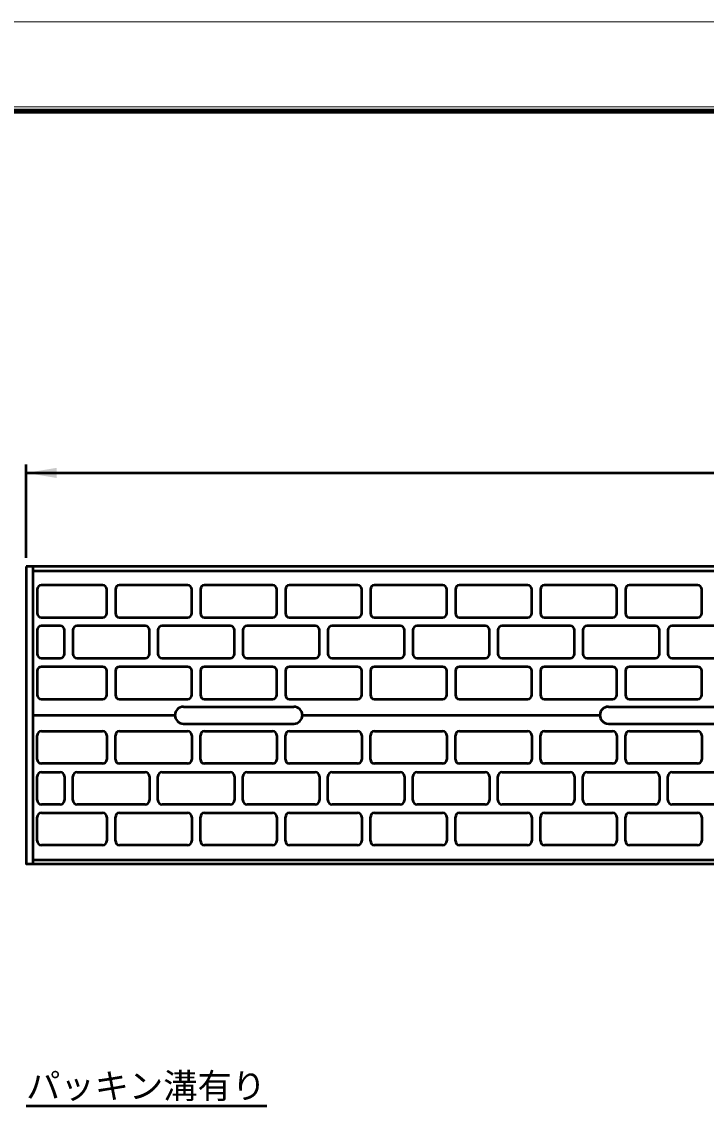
# Model space of a CAD drawing. Units: millimetres, scale not verified. Extents: x -2102 to 2102, y -1485 to 1485.
# Drawn here: x -190 to 615, y 196 to 1485 of the extents above; entities that cross this region are included whole.
import ezdxf
from ezdxf.enums import TextEntityAlignment as Align

# ---------------------------------------------------------------- set-up
doc = ezdxf.new("R2010")
doc.units = ezdxf.units.MM
doc.header["$LTSCALE"] = 5
doc.layers.add('0-0_V-nasSTD', color=7, linetype='Continuous', lineweight=35)
doc.layers.add('0-1_0', color=7, linetype='Continuous', lineweight=50)
doc.styles.add('ＭＳ ゴシック', font='')
doc.styles.get('ＭＳ ゴシック').set_extended_font_data('MS Gothic')

msp = doc.modelspace()

# ---------------------------------------------------------------- linework, layer by layer
at = {"layer": '0-0_V-nasSTD', "lineweight": 50}
for p, q in [((-176.686, 844.351), (-176.686, 494.351)), ((-176.686, 839.351), (815.314, 839.351)), ((-171.686, 817.351), (-171.686, 789.351)), ((-94.686, 822.351), (-166.686, 822.351)), ((-89.686, 789.351), (-89.686, 817.351)), ((-79.686, 817.351), (-79.686, 789.351)), ((5.314, 822.351), (-74.686, 822.351)), ((10.314, 789.351), (10.314, 817.351)), ((20.314, 817.351), (20.314, 789.351)), ((105.314, 822.351), (25.314, 822.351)), ((110.314, 789.351), (110.314, 817.351)), ((120.314, 817.351), (120.314, 789.351)), ((205.314, 822.351), (125.314, 822.351)), ((210.314, 789.351), (210.314, 817.351)), ((220.314, 817.351), (220.314, 789.351)), ((305.314, 822.351), (225.314, 822.351)), ((310.314, 789.351), (310.314, 817.351)), ((320.314, 817.351), (320.314, 789.351)), ((405.314, 822.351), (325.314, 822.351)), ((410.314, 789.351), (410.314, 817.351)), ((420.314, 817.351), (420.314, 789.351)), ((505.314, 822.351), (425.314, 822.351)), ((510.314, 789.351), (510.314, 817.351)), ((520.314, 817.351), (520.314, 789.351)), ((605.314, 822.351), (525.314, 822.351)), ((610.314, 789.351), (610.314, 817.351)), ((-166.686, 784.351), (-94.686, 784.351)), ((-144.686, 774.351), (-166.686, 774.351)), ((-44.686, 774.351), (-124.686, 774.351)), ((-74.686, 784.351), (5.314, 784.351)), ((55.314, 774.351), (-24.686, 774.351)), ((25.314, 784.351), (105.314, 784.351)), ((155.314, 774.351), (75.314, 774.351)), ((125.314, 784.351), (205.314, 784.351)), ((255.314, 774.351), (175.314, 774.351)), ((225.314, 784.351), (305.314, 784.351)), ((355.314, 774.351), (275.314, 774.351)), ((325.314, 784.351), (405.314, 784.351)), ((455.314, 774.351), (375.314, 774.351)), ((425.314, 784.351), (505.314, 784.351)), ((555.314, 774.351), (475.314, 774.351)), ((525.314, 784.351), (605.314, 784.351)), ((655.314, 774.351), (575.314, 774.351)), ((-171.686, 769.351), (-171.686, 741.351)), ((-139.686, 741.351), (-139.686, 769.351)), ((-129.686, 769.351), (-129.686, 741.351)), ((-39.686, 741.351), (-39.686, 769.351)), ((-29.686, 769.351), (-29.686, 741.351)), ((60.314, 741.351), (60.314, 769.351)), ((70.314, 769.351), (70.314, 741.351)), ((160.314, 741.351), (160.314, 769.351)), ((170.314, 769.351), (170.314, 741.351)), ((260.314, 741.351), (260.314, 769.351)), ((270.314, 769.351), (270.314, 741.351)), ((360.314, 741.351), (360.314, 769.351)), ((370.314, 769.351), (370.314, 741.351)), ((460.314, 741.351), (460.314, 769.351)), ((470.314, 769.351), (470.314, 741.351)), ((560.314, 741.351), (560.314, 769.351)), ((570.314, 769.351), (570.314, 741.351)), ((-166.686, 736.351), (-144.686, 736.351)), ((-124.686, 736.351), (-44.686, 736.351)), ((-24.686, 736.351), (55.314, 736.351)), ((75.314, 736.351), (155.314, 736.351)), ((175.314, 736.351), (255.314, 736.351)), ((275.314, 736.351), (355.314, 736.351)), ((375.314, 736.351), (455.314, 736.351)), ((475.314, 736.351), (555.314, 736.351)), ((575.314, 736.351), (655.314, 736.351)), ((-94.686, 726.351), (-166.686, 726.351)), ((5.314, 726.351), (-74.686, 726.351)), ((105.314, 726.351), (25.314, 726.351)), ((205.314, 726.351), (125.314, 726.351)), ((305.314, 726.351), (225.314, 726.351)), ((405.314, 726.351), (325.314, 726.351)), ((505.314, 726.351), (425.314, 726.351)), ((605.314, 726.351), (525.314, 726.351)), ((-171.686, 721.351), (-171.686, 693.351)), ((-89.686, 693.351), (-89.686, 721.351)), ((-79.686, 721.351), (-79.686, 693.351)), ((10.314, 693.351), (10.314, 721.351)), ((20.314, 721.351), (20.314, 693.351)), ((110.314, 693.351), (110.314, 721.351)), ((120.314, 721.351), (120.314, 693.351)), ((210.314, 693.351), (210.314, 721.351)), ((220.314, 721.351), (220.314, 693.351)), ((310.314, 693.351), (310.314, 721.351)), ((320.314, 721.351), (320.314, 693.351)), ((410.314, 693.351), (410.314, 721.351)), ((420.314, 721.351), (420.314, 693.351)), ((510.314, 693.351), (510.314, 721.351)), ((520.314, 721.351), (520.314, 693.351)), ((610.314, 693.351), (610.314, 721.351)), ((-166.686, 688.351), (-94.686, 688.351)), ((-74.686, 688.351), (5.314, 688.351)), ((25.314, 688.351), (105.314, 688.351)), ((125.314, 688.351), (205.314, 688.351)), ((225.314, 688.351), (305.314, 688.351)), ((325.314, 688.351), (405.314, 688.351)), ((425.314, 688.351), (505.314, 688.351)), ((525.314, 688.351), (605.314, 688.351)), ((-176.686, 669.351), (-9.686, 669.351)), ((140.314, 669.351), (490.314, 669.351)), ((-171.686, 617.351), (-171.686, 645.351)), ((-166.686, 650.351), (-94.686, 650.351)), ((-89.686, 645.351), (-89.686, 617.351)), ((-79.686, 617.351), (-79.686, 645.351)), ((-74.686, 650.351), (5.314, 650.351)), ((10.314, 645.351), (10.314, 617.351)), ((20.314, 617.351), (20.314, 645.351)), ((25.314, 650.351), (105.314, 650.351)), ((110.314, 645.351), (110.314, 617.351)), ((120.314, 617.351), (120.314, 645.351)), ((125.314, 650.351), (205.314, 650.351)), ((210.314, 645.351), (210.314, 617.351)), ((220.314, 617.351), (220.314, 645.351)), ((225.314, 650.351), (305.314, 650.351)), ((310.314, 645.351), (310.314, 617.351)), ((320.314, 617.351), (320.314, 645.351)), ((325.314, 650.351), (405.314, 650.351)), ((410.314, 645.351), (410.314, 617.351)), ((420.314, 617.351), (420.314, 645.351)), ((425.314, 650.351), (505.314, 650.351)), ((510.314, 645.351), (510.314, 617.351)), ((520.314, 617.351), (520.314, 645.351)), ((525.314, 650.351), (605.314, 650.351)), ((610.314, 645.351), (610.314, 617.351)), ((-94.686, 612.351), (-166.686, 612.351)), ((5.314, 612.351), (-74.686, 612.351)), ((105.314, 612.351), (25.314, 612.351)), ((205.314, 612.351), (125.314, 612.351)), ((305.314, 612.351), (225.314, 612.351)), ((405.314, 612.351), (325.314, 612.351)), ((505.314, 612.351), (425.314, 612.351)), ((605.314, 612.351), (525.314, 612.351)), ((-171.686, 569.351), (-171.686, 597.351)), ((-166.686, 602.351), (-144.686, 602.351)), ((-139.686, 597.351), (-139.686, 569.351)), ((-129.686, 569.351), (-129.686, 597.351)), ((-124.686, 602.351), (-44.686, 602.351)), ((-39.686, 597.351), (-39.686, 569.351)), ((-29.686, 569.351), (-29.686, 597.351)), ((-24.686, 602.351), (55.314, 602.351)), ((60.314, 597.351), (60.314, 569.351)), ((70.314, 569.351), (70.314, 597.351)), ((75.314, 602.351), (155.314, 602.351)), ((160.314, 597.351), (160.314, 569.351)), ((170.314, 569.351), (170.314, 597.351)), ((175.314, 602.351), (255.314, 602.351)), ((260.314, 597.351), (260.314, 569.351)), ((270.314, 569.351), (270.314, 597.351)), ((275.314, 602.351), (355.314, 602.351)), ((360.314, 597.351), (360.314, 569.351)), ((370.314, 569.351), (370.314, 597.351)), ((375.314, 602.351), (455.314, 602.351)), ((460.314, 597.351), (460.314, 569.351)), ((470.314, 569.351), (470.314, 597.351)), ((475.314, 602.351), (555.314, 602.351)), ((560.314, 597.351), (560.314, 569.351)), ((570.314, 569.351), (570.314, 597.351)), ((575.314, 602.351), (655.314, 602.351)), ((-144.686, 564.351), (-166.686, 564.351)), ((-166.686, 554.351), (-94.686, 554.351)), ((-44.686, 564.351), (-124.686, 564.351)), ((-74.686, 554.351), (5.314, 554.351)), ((55.314, 564.351), (-24.686, 564.351)), ((25.314, 554.351), (105.314, 554.351)), ((155.314, 564.351), (75.314, 564.351)), ((125.314, 554.351), (205.314, 554.351)), ((255.314, 564.351), (175.314, 564.351)), ((225.314, 554.351), (305.314, 554.351)), ((355.314, 564.351), (275.314, 564.351)), ((325.314, 554.351), (405.314, 554.351)), ((455.314, 564.351), (375.314, 564.351)), ((425.314, 554.351), (505.314, 554.351)), ((555.314, 564.351), (475.314, 564.351)), ((525.314, 554.351), (605.314, 554.351)), ((655.314, 564.351), (575.314, 564.351)), ((-171.686, 521.351), (-171.686, 549.351)), ((-89.686, 549.351), (-89.686, 521.351)), ((-79.686, 521.351), (-79.686, 549.351)), ((10.314, 549.351), (10.314, 521.351)), ((20.314, 521.351), (20.314, 549.351)), ((110.314, 549.351), (110.314, 521.351)), ((120.314, 521.351), (120.314, 549.351)), ((210.314, 549.351), (210.314, 521.351)), ((220.314, 521.351), (220.314, 549.351)), ((310.314, 549.351), (310.314, 521.351)), ((320.314, 521.351), (320.314, 549.351)), ((410.314, 549.351), (410.314, 521.351)), ((420.314, 521.351), (420.314, 549.351)), ((510.314, 549.351), (510.314, 521.351)), ((520.314, 521.351), (520.314, 549.351)), ((610.314, 549.351), (610.314, 521.351)), ((-94.686, 516.351), (-166.686, 516.351)), ((5.314, 516.351), (-74.686, 516.351)), ((105.314, 516.351), (25.314, 516.351)), ((205.314, 516.351), (125.314, 516.351)), ((305.314, 516.351), (225.314, 516.351)), ((405.314, 516.351), (325.314, 516.351)), ((505.314, 516.351), (425.314, 516.351)), ((605.314, 516.351), (525.314, 516.351)), ((-176.686, 499.351), (815.314, 499.351))]:
    msp.add_line(p, q, dxfattribs=at)
at = {"layer": '0-0_V-nasSTD', "lineweight": 18}
for points in [[(-2102.5, -1485), (-2102.5, 1485), (2102.5, 1485), (2102.5, -1485)], [(-2002.5, -1385), (-2002.5, 1385), (2002.5, 1385), (2002.5, -1385)]]:
    msp.add_lwpolyline(points, close=True, dxfattribs=at)
at = {"layer": '0-0_V-nasSTD', "lineweight": 100}
msp.add_lwpolyline([(-1997.5, 1380), (-1997.5, -1380), (1997.5, -1380), (1997.5, 1380)], close=True, dxfattribs=at)
at = {"layer": '0-0_V-nasSTD', "lineweight": 50}
msp.add_lwpolyline([(-184.686, 844.351), (-184.686, 494.351), (1815.314, 494.351), (1815.314, 844.351)], close=True, dxfattribs=at)
for centre, start, end in [((-166.686, 817.351), 90, 180), ((-94.686, 817.351), 0, 90), ((-74.686, 817.351), 90, 180), ((5.314, 817.351), 0, 90), ((25.314, 817.351), 90, 180), ((105.314, 817.351), 0, 90), ((125.314, 817.351), 90, 180), ((205.314, 817.351), 0, 90), ((225.314, 817.351), 90, 180), ((305.314, 817.351), 0, 90), ((325.314, 817.351), 90, 180), ((405.314, 817.351), 0, 90), ((425.314, 817.351), 90, 180), ((505.314, 817.351), 0, 90), ((525.314, 817.351), 90, 180), ((605.314, 817.351), 0, 90), ((-166.686, 789.351), 180, 270), ((-94.686, 789.351), 270, 0), ((-74.686, 789.351), 180, 270), ((5.314, 789.351), 270, 0), ((25.314, 789.351), 180, 270), ((105.314, 789.351), 270, 0), ((125.314, 789.351), 180, 270), ((205.314, 789.351), 270, 0), ((225.314, 789.351), 180, 270), ((305.314, 789.351), 270, 0), ((325.314, 789.351), 180, 270), ((405.314, 789.351), 270, 0), ((425.314, 789.351), 180, 270), ((505.314, 789.351), 270, 0), ((525.314, 789.351), 180, 270), ((605.314, 789.351), 270, 0), ((-166.686, 769.351), 90, 180), ((-144.686, 769.351), 0, 90), ((-124.686, 769.351), 90, 180), ((-44.686, 769.351), 0, 90), ((-24.686, 769.351), 90, 180), ((55.314, 769.351), 0, 90), ((75.314, 769.351), 90, 180), ((155.314, 769.351), 0, 90), ((175.314, 769.351), 90, 180), ((255.314, 769.351), 0, 90), ((275.314, 769.351), 90, 180), ((355.314, 769.351), 0, 90), ((375.314, 769.351), 90, 180), ((455.314, 769.351), 0, 90), ((475.314, 769.351), 90, 180), ((555.314, 769.351), 0, 90), ((575.314, 769.351), 90, 180), ((-166.686, 741.351), 180, 270), ((-144.686, 741.351), 270, 0), ((-124.686, 741.351), 180, 270), ((-44.686, 741.351), 270, 0), ((-24.686, 741.351), 180, 270), ((55.314, 741.351), 270, 0), ((75.314, 741.351), 180, 270), ((155.314, 741.351), 270, 0), ((175.314, 741.351), 180, 270), ((255.314, 741.351), 270, 0), ((275.314, 741.351), 180, 270), ((355.314, 741.351), 270, 0), ((375.314, 741.351), 180, 270), ((455.314, 741.351), 270, 0), ((475.314, 741.351), 180, 270), ((555.314, 741.351), 270, 0), ((575.314, 741.351), 180, 270), ((-166.686, 721.351), 90, 180), ((-94.686, 721.351), 0, 90), ((-74.686, 721.351), 90, 180), ((5.314, 721.351), 0, 90), ((25.314, 721.351), 90, 180), ((105.314, 721.351), 0, 90), ((125.314, 721.351), 90, 180), ((205.314, 721.351), 0, 90), ((225.314, 721.351), 90, 180), ((305.314, 721.351), 0, 90), ((325.314, 721.351), 90, 180), ((405.314, 721.351), 0, 90), ((425.314, 721.351), 90, 180), ((505.314, 721.351), 0, 90), ((525.314, 721.351), 90, 180), ((605.314, 721.351), 0, 90), ((-166.686, 693.351), 180, 270), ((-94.686, 693.351), 270, 0), ((-74.686, 693.351), 180, 270), ((5.314, 693.351), 270, 0), ((25.314, 693.351), 180, 270), ((105.314, 693.351), 270, 0), ((125.314, 693.351), 180, 270), ((205.314, 693.351), 270, 0), ((225.314, 693.351), 180, 270), ((305.314, 693.351), 270, 0), ((325.314, 693.351), 180, 270), ((405.314, 693.351), 270, 0), ((425.314, 693.351), 180, 270), ((505.314, 693.351), 270, 0), ((525.314, 693.351), 180, 270), ((605.314, 693.351), 270, 0), ((-166.686, 645.351), 90, 180), ((-94.686, 645.351), 0, 90), ((-74.686, 645.351), 90, 180), ((5.314, 645.351), 0, 90), ((25.314, 645.351), 90, 180), ((105.314, 645.351), 0, 90), ((125.314, 645.351), 90, 180), ((205.314, 645.351), 0, 90), ((225.314, 645.351), 90, 180), ((305.314, 645.351), 0, 90), ((325.314, 645.351), 90, 180), ((405.314, 645.351), 0, 90), ((425.314, 645.351), 90, 180), ((505.314, 645.351), 0, 90), ((525.314, 645.351), 90, 180), ((605.314, 645.351), 0, 90), ((-166.686, 617.351), 180, 270), ((-94.686, 617.351), 270, 0), ((-74.686, 617.351), 180, 270), ((5.314, 617.351), 270, 0), ((25.314, 617.351), 180, 270), ((105.314, 617.351), 270, 0), ((125.314, 617.351), 180, 270), ((205.314, 617.351), 270, 0), ((225.314, 617.351), 180, 270), ((305.314, 617.351), 270, 0), ((325.314, 617.351), 180, 270), ((405.314, 617.351), 270, 0), ((425.314, 617.351), 180, 270), ((505.314, 617.351), 270, 0), ((525.314, 617.351), 180, 270), ((605.314, 617.351), 270, 0), ((-166.686, 597.351), 90, 180), ((-144.686, 597.351), 0, 90), ((-124.686, 597.351), 90, 180), ((-44.686, 597.351), 0, 90), ((-24.686, 597.351), 90, 180), ((55.314, 597.351), 0, 90), ((75.314, 597.351), 90, 180), ((155.314, 597.351), 0, 90), ((175.314, 597.351), 90, 180), ((255.314, 597.351), 0, 90), ((275.314, 597.351), 90, 180), ((355.314, 597.351), 0, 90), ((375.314, 597.351), 90, 180), ((455.314, 597.351), 0, 90), ((475.314, 597.351), 90, 180), ((555.314, 597.351), 0, 90), ((575.314, 597.351), 90, 180), ((-166.686, 569.351), 180, 270), ((-144.686, 569.351), 270, 0), ((-124.686, 569.351), 180, 270), ((-44.686, 569.351), 270, 0), ((-24.686, 569.351), 180, 270), ((55.314, 569.351), 270, 0), ((75.314, 569.351), 180, 270), ((155.314, 569.351), 270, 0), ((175.314, 569.351), 180, 270), ((255.314, 569.351), 270, 0), ((275.314, 569.351), 180, 270), ((355.314, 569.351), 270, 0), ((375.314, 569.351), 180, 270), ((455.314, 569.351), 270, 0), ((475.314, 569.351), 180, 270), ((555.314, 569.351), 270, 0), ((575.314, 569.351), 180, 270), ((-166.686, 549.351), 90, 180), ((-94.686, 549.351), 0, 90), ((-74.686, 549.351), 90, 180), ((5.314, 549.351), 0, 90), ((25.314, 549.351), 90, 180), ((105.314, 549.351), 0, 90), ((125.314, 549.351), 90, 180), ((205.314, 549.351), 0, 90), ((225.314, 549.351), 90, 180), ((305.314, 549.351), 0, 90), ((325.314, 549.351), 90, 180), ((405.314, 549.351), 0, 90), ((425.314, 549.351), 90, 180), ((505.314, 549.351), 0, 90), ((525.314, 549.351), 90, 180), ((605.314, 549.351), 0, 90), ((-166.686, 521.351), 180, 270), ((-94.686, 521.351), 270, 0), ((-74.686, 521.351), 180, 270), ((5.314, 521.351), 270, 0), ((25.314, 521.351), 180, 270), ((105.314, 521.351), 270, 0), ((125.314, 521.351), 180, 270), ((205.314, 521.351), 270, 0), ((225.314, 521.351), 180, 270), ((305.314, 521.351), 270, 0), ((325.314, 521.351), 180, 270), ((405.314, 521.351), 270, 0), ((425.314, 521.351), 180, 270), ((505.314, 521.351), 270, 0), ((525.314, 521.351), 180, 270), ((605.314, 521.351), 270, 0)]:
    msp.add_arc(centre, 5, start, end, dxfattribs=at)
at = {"layer": '0-0_V-nasSTD'}
msp.add_solid([(-184.686, 954.351), (-148.686, 948.351), (-148.686, 960.351)], dxfattribs=at)
at = {"layer": '0-1_0'}
for p, q in [((-184.686, 854.351), (-184.686, 964.351)), ((-184.686, 954.351), (1815.314, 954.351)), ((0.314, 679.351), (130.314, 679.351)), ((500.314, 679.351), (630.314, 679.351)), ((0.314, 659.351), (130.314, 659.351)), ((500.314, 659.351), (630.314, 659.351)), ((-184.686, 209.563), (98.521, 209.563))]:
    msp.add_line(p, q, dxfattribs=at)
for centre, start, end in [((0.314, 669.351), 90, 270), ((130.314, 669.351), 270, 90), ((500.314, 669.351), 90, 270)]:
    msp.add_arc(centre, 10, start, end, dxfattribs=at)

# ---------------------------------------------------------------- texts
at = {"layer": '0-0_V-nasSTD', "style": 'ＭＳ ゴシック'}
msp.add_text('パッキン溝有り', height=29.56, dxfattribs=at).set_placement((-184.686, 209.563), align=Align.BOTTOM_LEFT)

doc.saveas('drawing.dxf')
